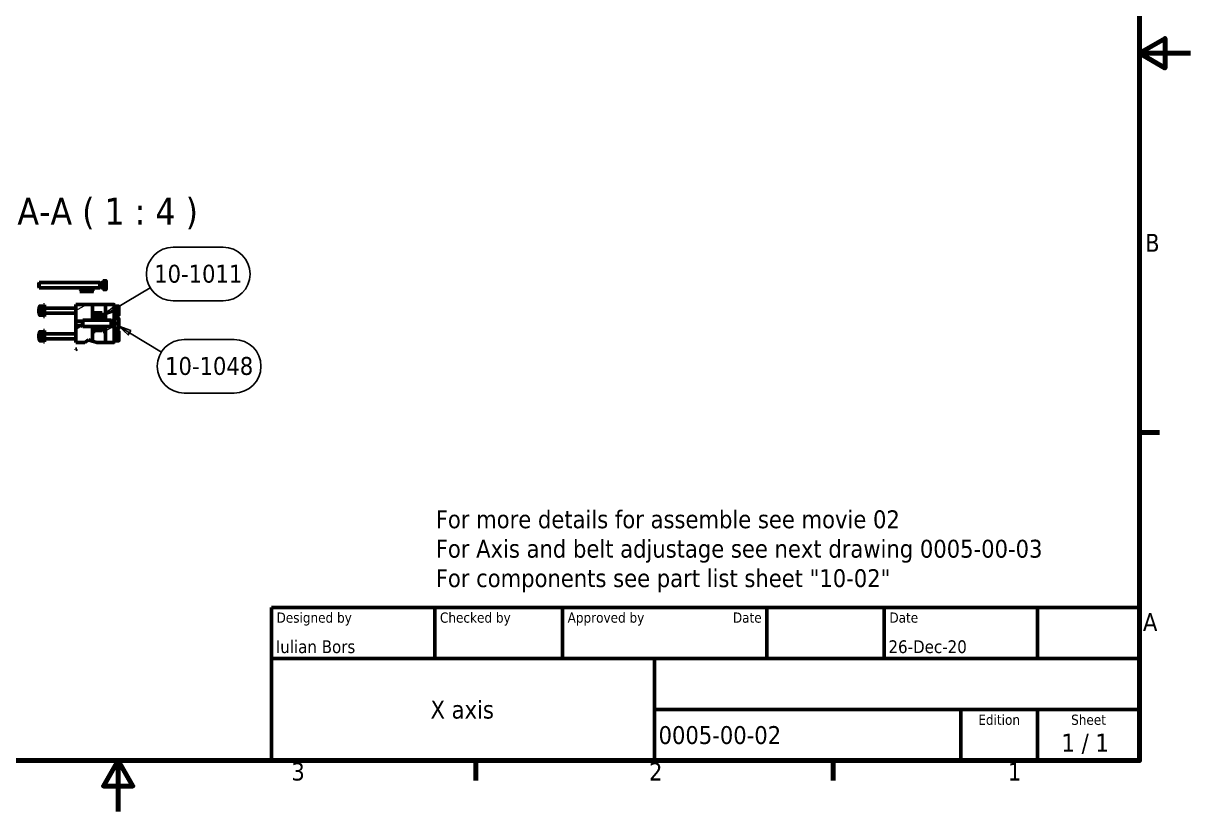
# Model space of a CAD drawing. Header units: millimetres. Extents: x -1492 to 2520, y -1551 to 1782.
# Drawn here: x 1149 to 2520, y 0 to 926 of the extents above; entities that cross this region are included whole.
import ezdxf
from ezdxf.enums import TextEntityAlignment as Align

# ---------------------------------------------------------------- set-up
doc = ezdxf.new("R2010")
doc.units = ezdxf.units.MM
doc.header["$LTSCALE"] = 6
for name, color, linetype, lineweight in [('Border (ISO)', 7, 'Continuous', 70), ('Break Line (ISO)', 7, 'Continuous', 50), ('Hatch (ISO)', 7, 'Continuous', 18), ('Symbol (ISO)', 7, 'Continuous', 25), ('Title (ISO)', 7, 'Continuous', 50), ('Visible (ISO)', 7, 'Continuous', 50)]:
    doc.layers.add(name, color=color, linetype=linetype, lineweight=lineweight)
doc.styles.add('Label Text (ISO)', font='tahoma.ttf')
doc.styles.add('Note Text (ISO)', font='tahoma.ttf')
doc.styles.add('Text Style39', font='tahoma.ttf')
doc.styles.add('Text Style41', font='tahoma.ttf')
pattern_1 = [(45, (0, 0), (-13.47038, 13.47038), [])]

# ---------------------------------------------------------------- blocks, each defined once
blk = doc.blocks.new('Borders Default Border')
at = {"layer": 'Border (ISO)'}
for p, q in [((410, 74.25), (413.9, 74.25)), ((280, 10), (280, 6.1)), ((350, 10), (350, 6.1))]:
    blk.add_line(p, q, dxfattribs=at)
at = {"layer": 'Border (ISO)', "flags": 128}
for points in [[(10, 10), (10, 287), (410, 287), (410, 10), (10, 10)], [(420, 148.5), (410, 148.5), (415, 151.39), (415, 145.61), (410, 148.5)], [(210, 0), (210, 10), (207.11, 5), (212.89, 5), (210, 10)]]:
    blk.add_lwpolyline(points, dxfattribs=at)
at = {"layer": 'Border (ISO)', "char_height": 3.5, "attachment_point": 7, "style": 'Note Text (ISO)'}
for s, insert in [('B', (411.08, 109.63)), ('A', (410.66, 35.38)), ('3', (243.91, 6.03)), ('2', (313.94, 6.1)), ('1', (384.21, 6.1))]:
    blk.add_mtext(s, dxfattribs=dict(at, insert=insert))
blk = doc.blocks.new('Title Blocks ISO')
at = {"layer": 'Title (ISO)'}
for p, q in [((270.07, 130), (100.07, 130)), ((100.07, 130), (100.07, 100)), ((132.07, 120), (132.07, 130)), ((157.07, 120), (157.07, 130)), ((197.07, 120), (197.07, 130)), ((220.07, 120), (220.07, 130)), ((250.07, 120), (250.07, 130)), ((270.07, 100), (270.07, 130)), ((100.07, 120), (270.07, 120)), ((175.07, 120), (175.07, 100)), ((270.07, 110), (175.07, 110)), ((235.07, 100), (235.07, 110)), ((250.07, 100), (250.07, 110)), ((100.07, 100), (270.07, 100))]:
    blk.add_line(p, q, dxfattribs=at)
at = {"layer": 'Title (ISO)', "style": 'Text Style41'}
for s, p in [('Designed by', (101.07, 129)), ('Checked by', (133.07, 129)), ('Approved by', (158.07, 129)), ('Date', (221.07, 129))]:
    blk.add_text(s, height=2, dxfattribs=at).set_placement(p, align=Align.TOP_LEFT)
blk.add_text('Date', height=2, dxfattribs=at).set_placement((196.07, 129), align=Align.TOP_RIGHT)
for s, p in [('Edition', (242.57, 109)), ('Sheet', (260.07, 109))]:
    blk.add_text(s, height=2, dxfattribs=at).set_placement(p, align=Align.TOP_CENTER)
at = {"layer": 'Title (ISO)', "style": 'Note Text (ISO)'}
blk.add_text('1 / 1 ', height=3.5, dxfattribs=at).set_placement((260.07, 103.5), align=Align.MIDDLE_CENTER)
at = {"layer": 'Title (ISO)'}
for tag, p, height, style in [('AUTHOR_001', (100.92, 121.05), 2.5, 'Text Style39'), ('CREATION_DATE_001', (220.89, 121.05), 2.5, 'Text Style39'), ('COMPANY_001', (131.22, 108.23), 3.5, 'Note Text (ISO)'), ('PART_NUMBER_001', (175.88, 103.25), 3.5, 'Note Text (ISO)')]:
    blk.add_attdef(tag, p, '', height=height, dxfattribs=dict(at, style=style))
at = {"layer": 'Title (ISO)', "style": 'Text Style39'}
for tag, p in [('CHECKED_BY', (133.07, 121)), ('ENG_APPROVED_BY', (158.07, 121))]:
    blk.add_attdef(tag, text='', height=2.5, dxfattribs=at).set_placement(p, align=Align.BOTTOM_LEFT)
blk.add_attdef('ENG_APPROVAL_DATE', text='', height=2.5, dxfattribs=at).set_placement((196.07, 121), align=Align.BOTTOM_RIGHT)
at = {"layer": 'Title (ISO)', "style": 'Note Text (ISO)'}
for tag, p in [('TITLE', (222.57, 115)), ('REVISION_NUMBER', (242.57, 103.5))]:
    blk.add_attdef(tag, text='', height=3.5, dxfattribs=at).set_placement(p, align=Align.MIDDLE_CENTER)
blk = doc.blocks.new('Balloon19')
at = {"layer": 'Symbol (ISO)'}
for p, q in [((220.78, 110.52), (230.56, 110.52)), ((209.36, 98.47), (216.27, 102.58)), ((209.1, 98.9), (207.21, 97.19)), ((209.36, 98.47), (207.21, 97.19)), ((209.61, 98.04), (209.1, 98.9)), ((220.78, 100.02), (230.56, 100.02)), ((207.21, 97.19), (209.61, 98.04))]:
    blk.add_line(p, q, dxfattribs=at)
at = {"layer": 'Symbol (ISO)', "flags": 128}
blk.add_lwpolyline([(209.1, 98.9), (207.21, 97.19), (209.61, 98.04), (209.1, 98.9)], dxfattribs=at)
at = {"layer": 'Symbol (ISO)'}
for centre, start, end in [((220.78, 105.27), 90, 270), ((230.56, 105.27), 270, 90)]:
    blk.add_arc(centre, 5.25, start, end, dxfattribs=at)
blk.add_solid([(209.1, 98.9), (207.21, 97.19), (209.61, 98.04), (209.1, 98.9)], dxfattribs=at)
at = {"layer": 'Symbol (ISO)', "insert": (225.67, 105.3), "char_height": 3.5, "attachment_point": 5, "style": 'Note Text (ISO)'}
blk.add_mtext('10-1011', dxfattribs=at)
blk = doc.blocks.new('Balloon20')
at = {"layer": 'Symbol (ISO)'}
for p, q in [((212.24, 93.78), (210.11, 95.09)), ((212.5, 94.21), (210.11, 95.09)), ((210.11, 95.09), (211.98, 93.35)), ((211.98, 93.35), (212.5, 94.21)), ((212.24, 93.78), (218.45, 89.95)), ((222.91, 92.46), (232.7, 92.46)), ((222.91, 81.96), (232.7, 81.96))]:
    blk.add_line(p, q, dxfattribs=at)
at = {"layer": 'Symbol (ISO)', "flags": 128}
blk.add_lwpolyline([(212.5, 94.21), (210.11, 95.09), (211.98, 93.35), (212.5, 94.21)], dxfattribs=at)
at = {"layer": 'Symbol (ISO)'}
for centre, start, end in [((222.91, 87.21), 90, 270), ((232.7, 87.21), 270, 90)]:
    blk.add_arc(centre, 5.25, start, end, dxfattribs=at)
blk.add_solid([(212.5, 94.21), (210.11, 95.09), (211.98, 93.35), (212.5, 94.21)], dxfattribs=at)
at = {"layer": 'Symbol (ISO)', "insert": (227.81, 87.24), "char_height": 3.5, "attachment_point": 5, "style": 'Note Text (ISO)'}
blk.add_mtext('10-1048', dxfattribs=at)

msp = doc.modelspace()

# ---------------------------------------------------------------- hatches: boundary and pattern name
at = {"layer": 'Hatch (ISO)'}
h = msp.add_hatch(dxfattribs=at)
h.set_pattern_fill('ANSI31', color=256, scale=152.4, style=0)
h.set_pattern_definition(pattern_1)
h.paths.add_polyline_path([(1230.9, 611), (1227.6, 614.6), (1220.9, 614.6), (1214.8, 611)])
h = msp.add_hatch(dxfattribs=at)
h.set_pattern_fill('ANSI31', color=256, scale=152.4, angle=-15, style=0)
h.set_pattern_definition([(30, (0, 0), (-9.525, 16.49778), [])])
h.paths.add_polyline_path([(1217.9, 570.5), (1217.9, 571), (1210.4, 571), (1210.4, 551), (1220.8, 551), (1225.2, 554.5), (1229.9, 552.8), (1229.9, 569.8), (1218.6, 569.8)])
h.paths.add_polyline_path([(1217.9, 576.1), (1217.9, 576.6), (1218.6, 577.3), (1229.9, 577.3), (1229.9, 596), (1210.4, 596), (1210.4, 576.1)])
h.paths.add_polyline_path([(1255.4, 570.1), (1255.4, 568.5), (1255.4, 551), (1244.9, 551), (1244.9, 569.8), (1251.8, 569.8), (1252.5, 570.1)])
h.paths.add_polyline_path([(1255.4, 578.6), (1255.4, 577), (1252.5, 577), (1251.8, 577.3), (1244.9, 577.3), (1244.9, 596), (1255.4, 596)])
h = msp.add_hatch(dxfattribs=at)
h.set_pattern_fill('ANSI31', color=256, scale=152.4, angle=90.0002, style=0)
h.set_pattern_definition([(135.0002, (0, 0), (-13.47033, -13.47043), [])])
h.paths.add_polyline_path([(1232.9, 566.6), (1241, 566.6), (1242.5, 566.6), (1242.5, 564), (1244, 564), (1244, 567.8), (1243.7, 567.8), (1238.3, 567.8), (1238, 567.8), (1238, 568.1), (1238, 569.5), (1238, 569.8), (1237.4, 569.8), (1237.4, 569.5), (1237.4, 568.1), (1237.4, 567.8), (1237.1, 567.8), (1231.7, 567.8), (1231.4, 567.8), (1231.4, 564), (1232.9, 564), (1232.9, 565.4)])
h.paths.add_polyline_path([(1242.5, 580.5), (1232.9, 580.5), (1232.9, 583.1), (1231.4, 583.1), (1231.4, 579.3), (1231.7, 579.3), (1237.1, 579.3), (1237.4, 579.3), (1237.4, 579), (1237.4, 577.6), (1237.4, 577.3), (1238, 577.3), (1238, 577.6), (1238, 579), (1238, 579.3), (1238.3, 579.3), (1243.7, 579.3), (1244, 579.3), (1244, 583.1), (1242.5, 583.1)])
h = msp.add_hatch(dxfattribs=at)
h.set_pattern_fill('ANSI31', color=256, scale=152.4, angle=75.0002, style=0)
h.set_pattern_definition([(120.0002, (0, 0), (-16.49775, -9.52505), [])])
edge = h.paths.add_edge_path()
edge.add_spline(control_points=[(1231.4, 568.1), (1231.6, 568), (1231.7, 567.8)], knot_values=[0, 0, 0, 0.028974, 0.028974, 0.028974], weights=[1, 1.000361, 1], degree=2, periodic=0)
edge.add_line((1231.7, 567.8), (1237.1, 567.8))
edge.add_spline(control_points=[(1237.1, 567.8), (1237.3, 568), (1237.4, 568.1)], knot_values=[0, 0, 0, 0.028974, 0.028974, 0.028974], weights=[1, 1.000361, 1], degree=2, periodic=0)
edge.add_line((1237.4, 568.1), (1237.4, 569.5))
edge.add_line((1237.4, 569.5), (1235.7, 569.5))
edge.add_spline(control_points=[(1235.7, 569.5), (1235.7, 569.4), (1235.7, 569.3), (1235.6, 569.1), (1235.5, 568.9), (1235.3, 568.6), (1235.1, 568.5), (1234.8, 568.4), (1234.6, 568.4), (1234.4, 568.4), (1234.2, 568.4), (1234.1, 568.4), (1233.7, 568.5), (1233.6, 568.6), (1233.3, 568.9), (1233.2, 569.1), (1233.1, 569.3), (1233.1, 569.4), (1233.1, 569.5)], knot_values=[0.448198, 0.448198, 0.448198, 0.448198, 0.466887, 0.466887, 0.501592, 0.501592, 0.536021, 0.536021, 0.569478, 0.569478, 0.569478, 0.602318, 0.602318, 0.636081, 0.636081, 0.671389, 0.671389, 0.690744, 0.690744, 0.690744, 0.690744], degree=3, periodic=0)
edge.add_line((1233.1, 569.5), (1233.1, 569.5))
edge.add_line((1233.1, 569.5), (1233.1, 569.8))
edge.add_line((1233.1, 569.8), (1231.6, 569.8))
edge.add_line((1231.6, 569.8), (1231.6, 569.5))
edge.add_line((1231.6, 569.5), (1231.4, 569.5))
edge.add_line((1231.4, 569.5), (1231.4, 568.1))
edge = h.paths.add_edge_path()
edge.add_spline(control_points=[(1231.7, 579.3), (1231.6, 579.1), (1231.4, 579)], knot_values=[0, 0, 0, 0.028974, 0.028974, 0.028974], weights=[1, 1.000361, 1], degree=2, periodic=0)
edge.add_line((1231.4, 579), (1231.4, 577.6))
edge.add_line((1231.4, 577.6), (1231.6, 577.6))
edge.add_line((1231.6, 577.6), (1231.6, 577.3))
edge.add_line((1231.6, 577.3), (1233.1, 577.3))
edge.add_line((1233.1, 577.3), (1233.1, 577.6))
edge.add_line((1233.1, 577.6), (1233.1, 577.6))
edge.add_spline(control_points=[(1233.1, 577.6), (1233.1, 577.7), (1233.1, 577.8), (1233.2, 578), (1233.3, 578.2), (1233.6, 578.5), (1233.7, 578.6), (1234.1, 578.7), (1234.2, 578.7), (1234.4, 578.7), (1234.6, 578.7), (1234.8, 578.7), (1235.1, 578.6), (1235.3, 578.4), (1235.5, 578.2), (1235.6, 578), (1235.7, 577.8), (1235.7, 577.7), (1235.7, 577.6)], knot_values=[0.448212, 0.448212, 0.448212, 0.448212, 0.467567, 0.467567, 0.502875, 0.502875, 0.536638, 0.536638, 0.569478, 0.569478, 0.569478, 0.602935, 0.602935, 0.637365, 0.637365, 0.672069, 0.672069, 0.690758, 0.690758, 0.690758, 0.690758], degree=3, periodic=0)
edge.add_line((1235.7, 577.6), (1237.4, 577.6))
edge.add_line((1237.4, 577.6), (1237.4, 579))
edge.add_spline(control_points=[(1237.4, 579), (1237.3, 579.1), (1237.1, 579.3)], knot_values=[0, 0, 0, 0.028974, 0.028974, 0.028974], weights=[1, 1.000361, 1], degree=2, periodic=0)
edge.add_line((1237.1, 579.3), (1231.7, 579.3))
h = msp.add_hatch(dxfattribs=at)
h.set_pattern_fill('ANSI31', color=256, scale=152.4, angle=105.0002, style=0)
h.set_pattern_definition([(150.0002, (0, 0), (-9.52493, -16.49782), [])])
h.paths.add_polyline_path([(1232, 586.2), (1232, 584.6), (1241, 584.6), (1241, 586.2)])
h.paths.add_polyline_path([(1232, 567), (1232, 565.4), (1232.9, 565.4), (1241, 565.4), (1241, 566.6), (1241, 567)])
h = msp.add_hatch(dxfattribs=at)
h.set_pattern_fill('ANSI31', color=256, scale=152.4, angle=15, style=0)
h.set_pattern_definition([(60, (0, 0), (-16.49778, 9.525), [])])
edge = h.paths.add_edge_path()
edge.add_spline(control_points=[(1244, 579), (1243.9, 579.1), (1243.7, 579.3)], knot_values=[0, 0, 0, 0.028974, 0.028974, 0.028974], weights=[1, 1.000361, 1], degree=2, periodic=0)
edge.add_line((1243.7, 579.3), (1238.3, 579.3))
edge.add_spline(control_points=[(1238.3, 579.3), (1238.2, 579.1), (1238, 579)], knot_values=[0, 0, 0, 0.028974, 0.028974, 0.028974], weights=[1, 1.000361, 1], degree=2, periodic=0)
edge.add_line((1238, 579), (1238, 577.6))
edge.add_line((1238, 577.6), (1239.7, 577.6))
edge.add_spline(control_points=[(1239.7, 577.6), (1239.7, 577.7), (1239.7, 577.8), (1239.8, 578), (1239.9, 578.2), (1240.2, 578.4), (1240.3, 578.6), (1240.6, 578.7), (1240.8, 578.7), (1241, 578.7), (1241.2, 578.7), (1241.4, 578.7), (1241.7, 578.6), (1241.8, 578.5), (1242.1, 578.2), (1242.2, 578), (1242.3, 577.8), (1242.3, 577.7), (1242.3, 577.6)], knot_values=[0.448198, 0.448198, 0.448198, 0.448198, 0.466887, 0.466887, 0.501592, 0.501592, 0.536021, 0.536021, 0.569478, 0.569478, 0.569478, 0.602318, 0.602318, 0.636081, 0.636081, 0.671389, 0.671389, 0.690744, 0.690744, 0.690744, 0.690744], degree=3, periodic=0)
edge.add_line((1242.3, 577.6), (1242.4, 577.6))
edge.add_line((1242.4, 577.6), (1242.4, 577.3))
edge.add_line((1242.4, 577.3), (1243.9, 577.3))
edge.add_line((1243.9, 577.3), (1243.9, 577.6))
edge.add_line((1243.9, 577.6), (1244, 577.6))
edge.add_line((1244, 577.6), (1244, 579))
edge = h.paths.add_edge_path()
edge.add_spline(control_points=[(1243.7, 567.8), (1243.9, 568), (1244, 568.1)], knot_values=[0, 0, 0, 0.028974, 0.028974, 0.028974], weights=[1, 1.000361, 1], degree=2, periodic=0)
edge.add_line((1244, 568.1), (1244, 569.5))
edge.add_line((1244, 569.5), (1243.9, 569.5))
edge.add_line((1243.9, 569.5), (1243.9, 569.8))
edge.add_line((1243.9, 569.8), (1242.4, 569.8))
edge.add_line((1242.4, 569.8), (1242.4, 569.5))
edge.add_line((1242.4, 569.5), (1242.3, 569.5))
edge.add_spline(control_points=[(1242.3, 569.5), (1242.3, 569.4), (1242.3, 569.3), (1242.2, 569.1), (1242.1, 568.9), (1241.8, 568.6), (1241.7, 568.5), (1241.4, 568.4), (1241.2, 568.4), (1241, 568.4), (1240.8, 568.4), (1240.6, 568.4), (1240.3, 568.5), (1240.2, 568.6), (1239.9, 568.9), (1239.8, 569.1), (1239.7, 569.3), (1239.7, 569.4), (1239.7, 569.5)], knot_values=[0.448212, 0.448212, 0.448212, 0.448212, 0.467567, 0.467567, 0.502875, 0.502875, 0.536638, 0.536638, 0.569478, 0.569478, 0.569478, 0.602935, 0.602935, 0.637365, 0.637365, 0.672069, 0.672069, 0.690758, 0.690758, 0.690758, 0.690758], degree=3, periodic=0)
edge.add_line((1239.7, 569.5), (1238, 569.5))
edge.add_line((1238, 569.5), (1238, 568.1))
edge.add_spline(control_points=[(1238, 568.1), (1238.2, 568), (1238.3, 567.8)], knot_values=[0, 0, 0, 0.028974, 0.028974, 0.028974], weights=[1, 1.000361, 1], degree=2, periodic=0)
edge.add_line((1238.3, 567.8), (1243.7, 567.8))
h = msp.add_hatch(dxfattribs=at)
h.set_pattern_fill('ANSI31', color=256, scale=152.4, style=0)
h.set_pattern_definition(pattern_1)
h.paths.add_polyline_path([(1211.3, 543.5), (1210.4, 543.5), (1210.4, 542.8)])

# ---------------------------------------------------------------- linework, layer by layer
at = {"layer": 'Break Line (ISO)'}
for p, q in [((1220.9, 614.6), (1214.8, 611)), ((1220.9, 614.6), (1222.5, 615.5)), ((1226.7, 615.5), (1227.6, 614.6)), ((1230.9, 611), (1227.6, 614.6)), ((1220.8, 551), (1225.2, 554.5)), ((1225.2, 554.5), (1229.9, 552.8)), ((1234.9, 551), (1229.9, 552.8)), ((1210.4, 542.8), (1211.3, 543.5))]:
    msp.add_line(p, q, dxfattribs=at)
at = {"layer": 'Visible (ISO)'}
for p, q in [((1166.6, 620.9), (1167.3, 621.5)), ((1166.6, 616.2), (1166.6, 620.9)), ((1167.3, 621.5), (1167.3, 615.5)), ((1238.5, 621.5), (1167.3, 621.5)), ((1238.5, 621.5), (1238.5, 615.5)), ((1239.1, 621.3), (1238.5, 621.5)), ((1239.1, 621.3), (1239.1, 615.8)), ((1241.6, 621.3), (1239.1, 621.3)), ((1241.6, 623), (1241.6, 614.1)), ((1242.2, 623), (1241.6, 623)), ((1242.2, 623.8), (1245.3, 623.8)), ((1242.2, 618.5), (1242.2, 623.8)), ((1242.2, 613.3), (1242.2, 618.5)), ((1242.2, 618.5), (1245.3, 618.5)), ((1245.8, 621.2), (1245.8, 623.8)), ((1245.8, 615.9), (1245.8, 621.2)), ((1166.6, 616.2), (1167.3, 615.5)), ((1238.5, 615.5), (1167.3, 615.5)), ((1214.8, 611), (1230.9, 611)), ((1227.6, 614.6), (1220.9, 614.6)), ((1239.1, 615.8), (1238.5, 615.5)), ((1241.6, 615.8), (1239.1, 615.8)), ((1242.2, 614.1), (1241.6, 614.1)), ((1242.2, 613.3), (1245.3, 613.3)), ((1245.8, 613.3), (1245.8, 615.9)), ((1166.6, 590.9), (1167.3, 591.5)), ((1166.6, 586.2), (1166.6, 590.9)), ((1167.3, 593), (1167.7, 593.8)), ((1167.3, 593), (1167.3, 584.1)), ((1168.2, 593.9), (1171.1, 593.9)), ((1172.1, 593), (1171.6, 593.8)), ((1172.1, 581.8), (1172.1, 595.3)), ((1173.3, 595.3), (1172.1, 595.3)), ((1173.3, 581.8), (1173.3, 595.3)), ((1210.4, 591.5), (1173.3, 591.5)), ((1229.9, 596), (1210.4, 596)), ((1210.4, 596), (1210.4, 576.1)), ((1229.9, 577.3), (1229.9, 596)), ((1229.9, 596), (1244.9, 596)), ((1255.4, 596), (1244.9, 596)), ((1244.9, 596), (1244.9, 577.3)), ((1255.4, 578.6), (1255.4, 596)), ((1256.6, 595.3), (1255.4, 595.3)), ((1256.6, 581.8), (1256.6, 595.3)), ((1257.2, 593), (1256.6, 593)), ((1257.2, 593.8), (1260.3, 593.8)), ((1257.2, 588.5), (1257.2, 593.8)), ((1260.8, 591.2), (1260.8, 593.8)), ((1260.8, 585.9), (1260.8, 591.2)), ((1166.6, 586.2), (1167.3, 585.5)), ((1167.3, 584.1), (1167.7, 583.3)), ((1168.2, 588.8), (1171.1, 588.8)), ((1168.2, 583.4), (1171.1, 583.4)), ((1168.2, 583.2), (1171.1, 583.2)), ((1172.1, 584.1), (1171.6, 583.3)), ((1173.3, 581.8), (1172.1, 581.8)), ((1210.4, 585.5), (1173.3, 585.5)), ((1210.4, 576.1), (1217.9, 576.1)), ((1210.4, 571), (1210.4, 576.1)), ((1217.9, 576.6), (1218.6, 577.3)), ((1217.9, 570.5), (1217.9, 576.6)), ((1218.6, 577.3), (1218.6, 569.8)), ((1251.8, 577.3), (1218.6, 577.3)), ((1232.9, 583.1), (1231.4, 583.1)), ((1231.4, 583.1), (1231.4, 579.3)), ((1231.4, 579.3), (1237.4, 579.3)), ((1231.4, 579), (1231.4, 579.3)), ((1231.4, 579), (1231.4, 577.6)), ((1231.4, 577.6), (1231.6, 577.6)), ((1231.4, 577.3), (1231.4, 577.6)), ((1231.6, 577.6), (1231.6, 577.3)), ((1237.1, 579.3), (1231.7, 579.3)), ((1232, 586.2), (1232, 584.6)), ((1241, 586.2), (1232, 586.2)), ((1232, 584.6), (1241, 584.6)), ((1232, 583.1), (1232, 584.6)), ((1232.9, 580.5), (1232.9, 583.1)), ((1242.5, 580.5), (1232.9, 580.5)), ((1233.1, 577.3), (1233.1, 577.6)), ((1233.1, 577.6), (1233.1, 577.6)), ((1233.1, 577.3), (1233.1, 577.6)), ((1235.7, 577.6), (1237.4, 577.6)), ((1235.7, 577.3), (1235.7, 577.6)), ((1237.4, 579.3), (1237.4, 577.3)), ((1237.4, 577.6), (1237.4, 579)), ((1238, 577.3), (1238, 579.3)), ((1238, 579.3), (1244, 579.3)), ((1238, 579), (1238, 577.6)), ((1238, 577.6), (1239.7, 577.6)), ((1243.7, 579.3), (1238.3, 579.3)), ((1239.7, 577.6), (1239.7, 577.3)), ((1241, 584.6), (1241, 586.2)), ((1241, 584.6), (1241, 580.5)), ((1242.3, 577.6), (1242.4, 577.6)), ((1242.3, 577.6), (1242.3, 577.3)), ((1242.4, 577.6), (1242.4, 577.3)), ((1244, 583.1), (1242.5, 583.1)), ((1242.5, 583.1), (1242.5, 580.5)), ((1243.9, 577.3), (1243.9, 577.6)), ((1243.9, 577.6), (1244, 577.6)), ((1244, 579.3), (1244, 583.1)), ((1244, 579), (1244, 579.3)), ((1244, 577.6), (1244, 579)), ((1244, 577.6), (1244, 577.3)), ((1251.8, 577.3), (1251.8, 569.8)), ((1252.5, 577), (1251.8, 577.3)), ((1252.5, 577), (1252.5, 570.1)), ((1255.4, 577), (1252.5, 577)), ((1256.6, 581.8), (1255.4, 581.8)), ((1255.4, 578.6), (1255.4, 568.5)), ((1256.2, 578.6), (1255.4, 578.6)), ((1256.2, 579.5), (1260.1, 579.5)), ((1256.2, 573.5), (1256.2, 579.5)), ((1257.2, 584.1), (1256.6, 584.1)), ((1257.2, 583.3), (1257.2, 588.5)), ((1257.2, 588.5), (1260.3, 588.5)), ((1257.2, 583.3), (1260.3, 583.3)), ((1260.7, 576.5), (1260.7, 579.5)), ((1260.7, 570.5), (1260.7, 576.5)), ((1260.8, 583.3), (1260.8, 585.9)), ((1167.3, 563), (1167.7, 563.8)), ((1167.3, 563), (1167.3, 554.1)), ((1168.2, 563.9), (1171.1, 563.9)), ((1172.1, 563), (1171.6, 563.8)), ((1172.1, 551.8), (1172.1, 565.3)), ((1173.3, 565.3), (1172.1, 565.3)), ((1173.3, 551.8), (1173.3, 565.3)), ((1217.9, 571), (1210.4, 571)), ((1210.4, 571), (1210.4, 551)), ((1217.9, 570.5), (1218.6, 569.8)), ((1251.8, 569.8), (1218.6, 569.8)), ((1229.9, 552.8), (1229.9, 569.8)), ((1231.4, 569.5), (1231.4, 569.8)), ((1231.6, 569.5), (1231.4, 569.5)), ((1231.4, 569.5), (1231.4, 568.1)), ((1231.4, 567.8), (1231.4, 568.1)), ((1237.4, 567.8), (1231.4, 567.8)), ((1231.4, 567.8), (1231.4, 564)), ((1231.4, 564), (1232.9, 564)), ((1231.6, 569.8), (1231.6, 569.5)), ((1231.7, 567.8), (1237.1, 567.8)), ((1232, 567), (1232, 565.4)), ((1241, 567), (1232, 567)), ((1232, 565.4), (1241, 565.4)), ((1232.9, 566.6), (1242.5, 566.6)), ((1232.9, 564), (1232.9, 566.6)), ((1233.1, 569.5), (1233.1, 569.8)), ((1233.1, 569.5), (1233.1, 569.8)), ((1233.1, 569.5), (1233.1, 569.5)), ((1235.7, 569.5), (1235.7, 569.8)), ((1237.4, 569.5), (1235.7, 569.5)), ((1237.4, 569.8), (1237.4, 567.8)), ((1237.4, 568.1), (1237.4, 569.5)), ((1238, 567.8), (1238, 569.8)), ((1239.7, 569.5), (1238, 569.5)), ((1238, 569.5), (1238, 568.1)), ((1244, 567.8), (1238, 567.8)), ((1238.3, 567.8), (1243.7, 567.8)), ((1239.7, 569.8), (1239.7, 569.5)), ((1241, 565.4), (1241, 567)), ((1242.3, 569.8), (1242.3, 569.5)), ((1242.4, 569.5), (1242.3, 569.5)), ((1242.4, 569.8), (1242.4, 569.5)), ((1242.5, 566.6), (1242.5, 564)), ((1242.5, 564), (1244, 564)), ((1243.9, 569.5), (1243.9, 569.8)), ((1244, 569.5), (1243.9, 569.5)), ((1244, 569.8), (1244, 569.5)), ((1244, 568.1), (1244, 569.5)), ((1244, 567.8), (1244, 568.1)), ((1244, 564), (1244, 567.8)), ((1244.9, 569.8), (1244.9, 551)), ((1252.5, 570.1), (1251.8, 569.8)), ((1255.4, 570.1), (1252.5, 570.1)), ((1255.4, 551), (1255.4, 568.5)), ((1256.2, 568.5), (1255.4, 568.5)), ((1256.6, 565.3), (1255.4, 565.3)), ((1256.2, 567.5), (1256.2, 573.5)), ((1256.2, 573.5), (1260.1, 573.5)), ((1256.2, 567.5), (1260.1, 567.5)), ((1256.6, 551.8), (1256.6, 565.3)), ((1257.2, 563), (1256.6, 563)), ((1257.2, 563.8), (1260.3, 563.8)), ((1257.2, 558.5), (1257.2, 563.8)), ((1260.7, 567.5), (1260.7, 570.5)), ((1260.8, 561.2), (1260.8, 563.8)), ((1166.6, 560.9), (1167.3, 561.5)), ((1166.6, 556.2), (1166.6, 560.9)), ((1166.6, 556.2), (1167.3, 555.5)), ((1167.3, 554.1), (1167.7, 553.3)), ((1168.2, 558.8), (1171.1, 558.8)), ((1168.2, 553.4), (1171.1, 553.4)), ((1168.2, 553.2), (1171.1, 553.2)), ((1172.1, 554.1), (1171.6, 553.3)), ((1173.3, 551.8), (1172.1, 551.8)), ((1210.4, 561.5), (1173.3, 561.5)), ((1210.4, 555.5), (1173.3, 555.5)), ((1210.4, 551), (1220.8, 551)), ((1244.9, 551), (1234.9, 551)), ((1244.9, 551), (1255.4, 551)), ((1256.6, 551.8), (1255.4, 551.8)), ((1257.2, 554.1), (1256.6, 554.1)), ((1257.2, 553.3), (1257.2, 558.5)), ((1257.2, 558.5), (1260.3, 558.5)), ((1257.2, 553.3), (1260.3, 553.3)), ((1260.8, 555.9), (1260.8, 561.2)), ((1260.8, 553.3), (1260.8, 555.9)), ((1211.3, 543.5), (1210.4, 543.5)), ((1210.4, 543.5), (1210.4, 542.8))]:
    msp.add_line(p, q, dxfattribs=at)
for points, weights in [([(1245.3, 623.8), (1245.8, 623.8), (1245.8, 623.8)], [1, 1.0379548493, 1]), ([(1245.8, 621.2), (1245.8, 622.4), (1245.3, 623.8)], [1, 1.0379548493, 1]), ([(1245.3, 618.5), (1245.8, 619.9), (1245.8, 621.2)], [1, 1.0379548493, 1]), ([(1245.8, 615.9), (1245.8, 617.1), (1245.3, 618.5)], [1, 1.0379548493, 1]), ([(1245.3, 613.3), (1245.8, 614.7), (1245.8, 615.9)], [1, 1.0379548493, 1]), ([(1245.8, 613.3), (1245.8, 613.3), (1245.3, 613.3)], [1, 1.0379548493, 1]), ([(1167.7, 593.8), (1167.8, 593.9), (1168.2, 593.9)], [1.07698420901, 1.0720290989, 1]), ([(1168.2, 593.9), (1167.3, 591.3), (1168.2, 588.8)], [1, 1.15470053838, 1]), ([(1171.1, 593.9), (1171.5, 593.9), (1171.6, 593.8)], [1, 1.0720290989, 1.07698420901]), ([(1171.1, 588.8), (1172, 591.3), (1171.1, 593.9)], [1, 1.15470053838, 1]), ([(1260.3, 593.8), (1260.8, 593.8), (1260.8, 593.8)], [1, 1.0379548493, 1]), ([(1260.8, 591.2), (1260.8, 592.4), (1260.3, 593.8)], [1, 1.0379548493, 1]), ([(1260.3, 588.5), (1260.8, 590), (1260.8, 591.2)], [1, 1.0379548493, 1]), ([(1168.2, 588.8), (1167.3, 586.1), (1168.2, 583.4)], [1, 1.15470053838, 1]), ([(1168.2, 583.4), (1167.3, 583.3), (1168.2, 583.2)], [1, 1.15470053838, 1]), ([(1171.1, 583.4), (1172, 586.1), (1171.1, 588.8)], [1, 1.15470053838, 1]), ([(1171.1, 583.2), (1172, 583.3), (1171.1, 583.4)], [1, 1.15470053838, 1]), ([(1231.7, 579.3), (1231.6, 579.1), (1231.4, 579)], [1, 1.00036139508, 1]), ([(1237.4, 579), (1237.3, 579.1), (1237.1, 579.3)], [1, 1.0003613951, 1]), ([(1238.3, 579.3), (1238.2, 579.1), (1238, 579)], [1, 1.00036139511, 1]), ([(1244, 579), (1243.9, 579.1), (1243.7, 579.3)], [1, 1.0003613951, 1]), ([(1260.1, 579.5), (1260.7, 579.5), (1260.7, 579.5)], [1, 1.0379548493, 1]), ([(1260.7, 576.5), (1260.7, 577.9), (1260.1, 579.5)], [1, 1.0379548493, 1]), ([(1260.1, 573.5), (1260.7, 575.2), (1260.7, 576.5)], [1, 1.0379548493, 1]), ([(1260.8, 585.9), (1260.8, 587.1), (1260.3, 588.5)], [1, 1.0379548493, 1]), ([(1260.3, 583.3), (1260.8, 584.7), (1260.8, 585.9)], [1, 1.0379548493, 1]), ([(1260.8, 583.3), (1260.8, 583.3), (1260.3, 583.3)], [1, 1.0379548493, 1]), ([(1167.7, 563.8), (1167.8, 563.9), (1168.2, 563.9)], [1.07698420901, 1.0720290989, 1]), ([(1168.2, 563.9), (1167.3, 561.3), (1168.2, 558.8)], [1, 1.15470053838, 1]), ([(1171.1, 563.9), (1171.5, 563.9), (1171.6, 563.8)], [1, 1.0720290989, 1.07698420901]), ([(1171.1, 558.8), (1172, 561.3), (1171.1, 563.9)], [1, 1.15470053838, 1]), ([(1231.4, 568.1), (1231.6, 568), (1231.7, 567.8)], [1, 1.00036139511, 1]), ([(1237.1, 567.8), (1237.3, 568), (1237.4, 568.1)], [1, 1.00036139508, 1]), ([(1238, 568.1), (1238.2, 568), (1238.3, 567.8)], [1, 1.00036139509, 1]), ([(1243.7, 567.8), (1243.9, 568), (1244, 568.1)], [1, 1.00036139509, 1]), ([(1260.7, 570.5), (1260.7, 571.9), (1260.1, 573.5)], [1, 1.0379548493, 1]), ([(1260.1, 567.5), (1260.7, 569.2), (1260.7, 570.5)], [1, 1.0379548493, 1]), ([(1260.7, 567.5), (1260.7, 567.5), (1260.1, 567.5)], [1, 1.0379548493, 1]), ([(1260.3, 563.8), (1260.8, 563.8), (1260.8, 563.8)], [1, 1.0379548493, 1]), ([(1260.8, 561.2), (1260.8, 562.4), (1260.3, 563.8)], [1, 1.0379548493, 1]), ([(1168.2, 558.8), (1167.3, 556.1), (1168.2, 553.4)], [1, 1.15470053838, 1]), ([(1168.2, 553.4), (1167.3, 553.3), (1168.2, 553.2)], [1, 1.15470053838, 1]), ([(1171.1, 553.4), (1172, 556.1), (1171.1, 558.8)], [1, 1.15470053838, 1]), ([(1171.1, 553.2), (1172, 553.3), (1171.1, 553.4)], [1, 1.15470053838, 1]), ([(1260.3, 558.5), (1260.8, 560), (1260.8, 561.2)], [1, 1.0379548493, 1]), ([(1260.8, 555.9), (1260.8, 557.1), (1260.3, 558.5)], [1, 1.0379548493, 1]), ([(1260.3, 553.3), (1260.8, 554.7), (1260.8, 555.9)], [1, 1.0379548493, 1]), ([(1260.8, 553.3), (1260.8, 553.3), (1260.3, 553.3)], [1, 1.0379548493, 1])]:
    msp.add_rational_spline(points, weights, degree=2, dxfattribs=at)
for points, knots in [([(1233.1, 577.6), (1233.1, 577.7), (1233.1, 577.8), (1233.2, 578), (1233.3, 578.2), (1233.6, 578.5), (1233.7, 578.6), (1234.1, 578.7), (1234.2, 578.7), (1234.4, 578.7), (1234.6, 578.7), (1234.8, 578.7), (1235.1, 578.6), (1235.3, 578.4), (1235.5, 578.2), (1235.6, 578), (1235.7, 577.8), (1235.7, 577.7), (1235.7, 577.6)], [0.4482121, 0.4482121, 0.4482121, 0.4482121, 0.4675672, 0.4675672, 0.5028752, 0.5028752, 0.5366379, 0.5366379, 0.569478, 0.569478, 0.569478, 0.6029347, 0.6029347, 0.6373645, 0.6373645, 0.6720692, 0.6720692, 0.6907576, 0.6907576, 0.6907576, 0.6907576]), ([(1239.7, 577.6), (1239.7, 577.7), (1239.7, 577.8), (1239.8, 578), (1239.9, 578.2), (1240.2, 578.4), (1240.3, 578.6), (1240.6, 578.7), (1240.8, 578.7), (1241, 578.7), (1241.2, 578.7), (1241.4, 578.7), (1241.7, 578.6), (1241.8, 578.5), (1242.1, 578.2), (1242.2, 578), (1242.3, 577.8), (1242.3, 577.7), (1242.3, 577.6)], [0.4481985, 0.4481985, 0.4481985, 0.4481985, 0.4668869, 0.4668869, 0.5015915, 0.5015915, 0.5360214, 0.5360214, 0.569478, 0.569478, 0.569478, 0.6023181, 0.6023181, 0.6360809, 0.6360809, 0.6713888, 0.6713888, 0.690744, 0.690744, 0.690744, 0.690744]), ([(1235.7, 569.5), (1235.7, 569.4), (1235.7, 569.3), (1235.6, 569.1), (1235.5, 568.9), (1235.3, 568.6), (1235.1, 568.5), (1234.8, 568.4), (1234.6, 568.4), (1234.4, 568.4), (1234.2, 568.4), (1234.1, 568.4), (1233.7, 568.5), (1233.6, 568.6), (1233.3, 568.9), (1233.2, 569.1), (1233.1, 569.3), (1233.1, 569.4), (1233.1, 569.5)], [0.4481985, 0.4481985, 0.4481985, 0.4481985, 0.4668869, 0.4668869, 0.5015915, 0.5015915, 0.5360214, 0.5360214, 0.569478, 0.569478, 0.569478, 0.6023181, 0.6023181, 0.6360809, 0.6360809, 0.6713888, 0.6713888, 0.690744, 0.690744, 0.690744, 0.690744]), ([(1242.3, 569.5), (1242.3, 569.4), (1242.3, 569.3), (1242.2, 569.1), (1242.1, 568.9), (1241.8, 568.6), (1241.7, 568.5), (1241.4, 568.4), (1241.2, 568.4), (1241, 568.4), (1240.8, 568.4), (1240.6, 568.4), (1240.3, 568.5), (1240.2, 568.6), (1239.9, 568.9), (1239.8, 569.1), (1239.7, 569.3), (1239.7, 569.4), (1239.7, 569.5)], [0.4482121, 0.4482121, 0.4482121, 0.4482121, 0.4675672, 0.4675672, 0.5028752, 0.5028752, 0.5366379, 0.5366379, 0.569478, 0.569478, 0.569478, 0.6029347, 0.6029347, 0.6373645, 0.6373645, 0.6720692, 0.6720692, 0.6907576, 0.6907576, 0.6907576, 0.6907576])]:
    msp.add_open_spline(points, degree=3, knots=knots, dxfattribs=at)

# ---------------------------------------------------------------- block references
at = {"xscale": 6, "yscale": 6, "zscale": 6}
msp.add_blockref('Borders Default Border', (0, 0), dxfattribs=at)
msp.add_blockref('Title Blocks ISO', (839.6, -540), dxfattribs=at).add_auto_attribs({'PART_NUMBER_001': '0005-00-02', 'COMPANY_001': 'X axis', 'AUTHOR_001': 'Iulian Bors', 'CREATION_DATE_001': '26-Dec-20'})
at = {"layer": 'Symbol (ISO)', "xscale": 6, "yscale": 6, "zscale": 6}
for name in ['Balloon19', 'Balloon20']:
    msp.add_blockref(name, (0, 0), dxfattribs=at)

# ---------------------------------------------------------------- texts
at = {"layer": 'Symbol (ISO)', "insert": (1141.6, 684), "char_height": 31.5, "attachment_point": 7, "style": 'Label Text (ISO)'}
msp.add_mtext('A-A ( 1 : 4 )', dxfattribs=at)
at = {"layer": 'Symbol (ISO)', "insert": (1633.1, 354), "char_height": 21, "width": 730.49, "attachment_point": 1, "line_spacing_factor": 0.987884, "style": 'Note Text (ISO)'}
msp.add_mtext('\\fTahoma|b0|i0;For more details for assemble see movie 02\\P\\fTahoma|b0|i0;For Axis and belt adjustage see next drawing 0005-00-03\\P\\fTahoma|b0|i0;For components see part list sheet "10-02"', dxfattribs=at)

doc.saveas('drawing.dxf')
